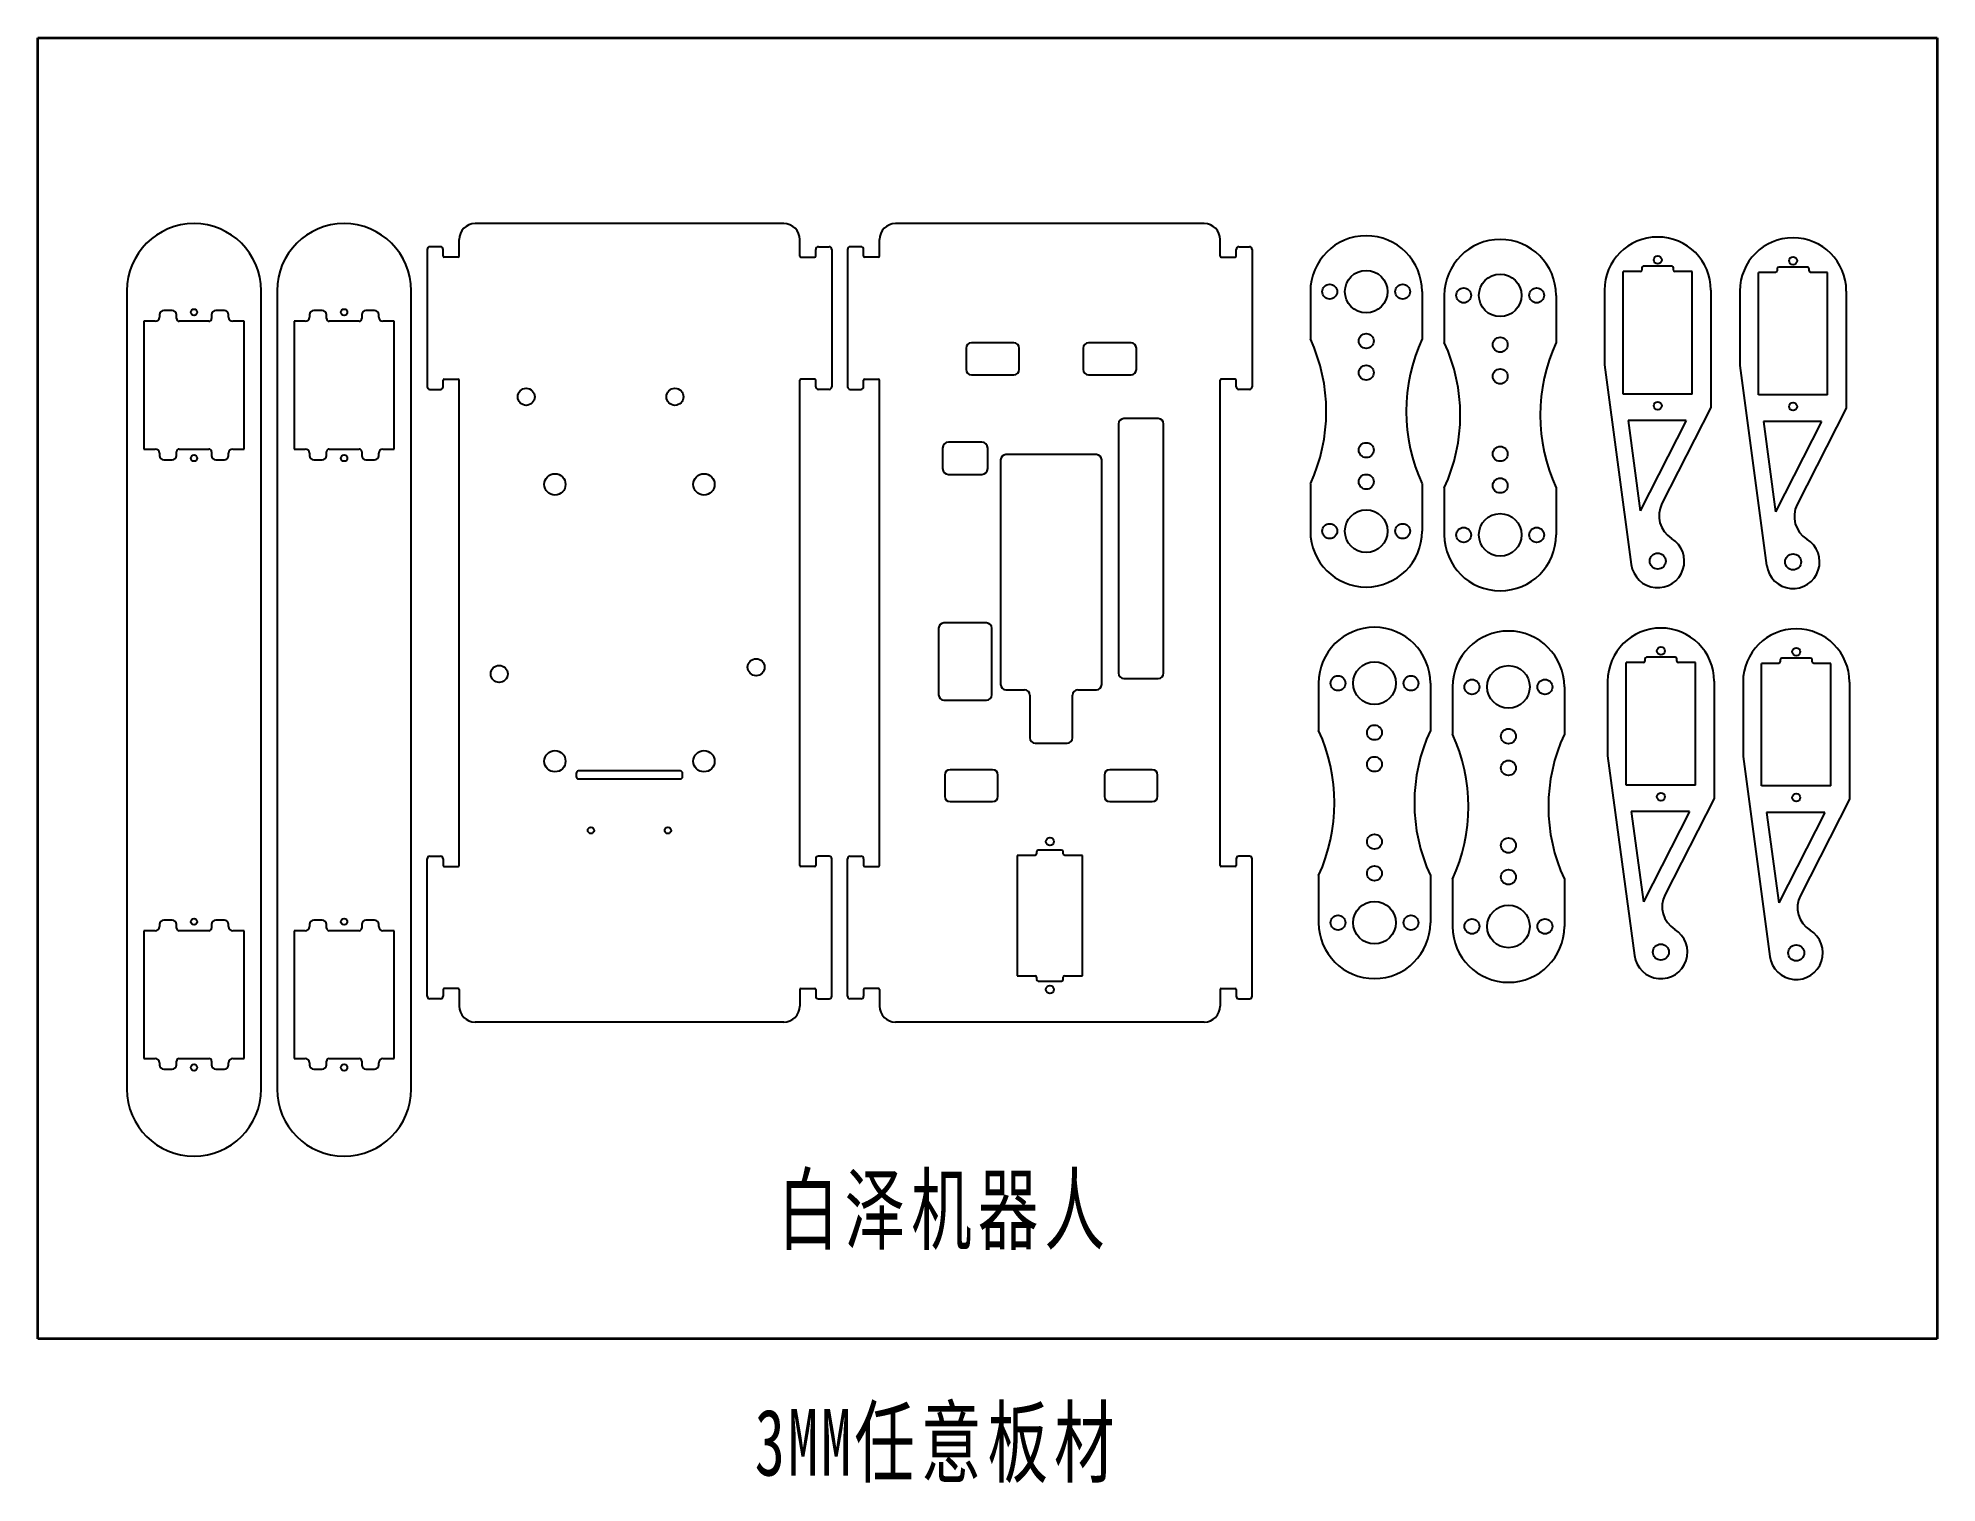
# Model space of a CAD drawing. Header units: millimetres. Extents: x 134 to 491, y 14 to 285.
import ezdxf

# ---------------------------------------------------------------- set-up
doc = ezdxf.new("R2010")
doc.units = ezdxf.units.MM
doc.layers.get('0').update_dxf_attribs({"lineweight": 35})
doc.layers.add('尺寸线层', color=3, linetype='Continuous', lineweight=18)
doc.layers.add('粗实线层', color=7, linetype='Continuous', lineweight=35)
doc.styles.add('标准', font='', dxfattribs={"width": 0.667})
doc.styles.get('标准').set_extended_font_data('宋体')

msp = doc.modelspace()

# ---------------------------------------------------------------- linework, layer by layer
at = {"color": 7, "linetype": 'Continuous', "lineweight": 25}
for p, q in [((274.12, 250.37), (216.12, 250.37)), ((353.12, 250.37), (295.12, 250.37)), ((213.12, 244.27), (213.12, 247.37)), ((277.12, 244.27), (277.12, 247.37)), ((292.12, 244.27), (292.12, 247.37)), ((356.12, 244.27), (356.12, 247.37)), ((207.12, 245.52), (207.12, 219.72)), ((209.62, 246.02), (207.62, 246.02)), ((210.12, 244.27), (210.12, 245.52)), ((212.92, 244.07), (210.32, 244.07)), ((277.32, 244.07), (279.92, 244.07)), ((280.12, 244.27), (280.12, 245.52)), ((280.62, 246.02), (282.62, 246.02)), ((283.12, 245.52), (283.12, 219.72)), ((286.12, 245.52), (286.12, 219.72)), ((288.62, 246.02), (286.62, 246.02)), ((289.12, 244.27), (289.12, 245.52)), ((291.92, 244.07), (289.32, 244.07)), ((356.32, 244.07), (358.92, 244.07)), ((359.12, 244.27), (359.12, 245.52)), ((359.62, 246.02), (361.62, 246.02)), ((362.12, 245.52), (362.12, 219.72)), ((431.81, 218.35), (431.81, 241.35)), ((435.01, 241.35), (431.81, 241.35)), ((435.31, 242.05), (435.31, 241.65)), ((441.01, 242.35), (435.61, 242.35)), ((441.31, 241.65), (441.31, 242.05)), ((444.81, 241.35), (441.61, 241.35)), ((444.81, 218.35), (444.81, 241.35)), ((457.24, 218.2), (457.24, 241.2)), ((460.44, 241.2), (457.24, 241.2)), ((460.74, 241.9), (460.74, 241.5)), ((466.44, 242.2), (461.04, 242.2)), ((466.74, 241.5), (466.74, 241.9)), ((470.24, 241.2), (467.04, 241.2)), ((470.24, 218.2), (470.24, 241.2)), ((150.72, 237.77), (150.72, 87.77)), ((175.92, 87.77), (175.92, 237.77)), ((178.92, 237.77), (178.92, 87.77)), ((204.12, 87.77), (204.12, 237.77)), ((373.05, 237.59), (373.05, 228.73)), ((394.05, 237.59), (394.05, 228.73)), ((398.22, 236.89), (398.22, 228.03)), ((419.22, 236.89), (419.22, 228.03)), ((428.31, 237.85), (428.31, 223.85)), ((448.31, 237.85), (448.31, 215.85)), ((453.74, 237.7), (453.74, 223.7)), ((473.74, 237.7), (473.74, 215.7)), ((156.02, 232.02), (153.92, 232.02)), ((153.92, 232.02), (153.92, 208.02)), ((156.82, 233.22), (156.82, 232.82)), ((159.22, 234.02), (157.62, 234.02)), ((160.02, 232.52), (160.02, 233.22)), ((166.12, 232.02), (160.52, 232.02)), ((166.62, 233.22), (166.62, 232.52)), ((169.02, 234.02), (167.42, 234.02)), ((169.82, 232.82), (169.82, 233.22)), ((172.72, 232.02), (170.62, 232.02)), ((172.72, 208.02), (172.72, 232.02)), ((184.22, 232.02), (182.12, 232.02)), ((182.12, 232.02), (182.12, 208.02)), ((185.02, 233.22), (185.02, 232.82)), ((187.42, 234.02), (185.82, 234.02)), ((188.22, 232.52), (188.22, 233.22)), ((194.32, 232.02), (188.72, 232.02)), ((194.82, 233.22), (194.82, 232.52)), ((197.22, 234.02), (195.62, 234.02)), ((198.02, 232.82), (198.02, 233.22)), ((200.92, 232.02), (198.82, 232.02)), ((200.92, 208.02), (200.92, 232.02)), ((308.36, 226.97), (308.36, 222.97)), ((317.36, 227.97), (309.36, 227.97)), ((318.36, 222.97), (318.36, 226.97)), ((330.36, 226.97), (330.36, 222.97)), ((339.36, 227.97), (331.36, 227.97)), ((340.36, 222.97), (340.36, 226.97)), ((309.36, 221.97), (317.36, 221.97)), ((331.36, 221.97), (339.36, 221.97)), ((428.31, 223.85), (433.35, 186.3)), ((453.74, 223.7), (458.78, 186.15)), ((207.62, 219.22), (209.62, 219.22)), ((210.12, 219.72), (210.12, 220.97)), ((210.32, 221.17), (212.92, 221.17)), ((213.12, 129.77), (213.12, 220.97)), ((277.12, 129.77), (277.12, 220.97)), ((279.92, 221.17), (277.32, 221.17)), ((280.12, 219.72), (280.12, 220.97)), ((282.62, 219.22), (280.62, 219.22)), ((286.62, 219.22), (288.62, 219.22)), ((289.12, 219.72), (289.12, 220.97)), ((289.32, 221.17), (291.92, 221.17)), ((292.12, 129.77), (292.12, 220.97)), ((356.12, 129.77), (356.12, 220.97)), ((358.92, 221.17), (356.32, 221.17)), ((359.12, 219.72), (359.12, 220.97)), ((361.62, 219.22), (359.62, 219.22)), ((444.81, 218.35), (431.81, 218.35)), ((470.24, 218.2), (457.24, 218.2)), ((448.31, 215.85), (439.09, 197.76)), ((473.74, 215.7), (464.52, 197.61)), ((337.01, 212.73), (337.01, 165.92)), ((344.48, 213.73), (338.01, 213.73)), ((345.48, 165.92), (345.48, 212.73)), ((432.75, 213.35), (435.03, 196.39)), ((443.67, 213.35), (432.75, 213.35)), ((443.67, 213.35), (435.03, 196.39)), ((458.17, 213.2), (460.45, 196.24)), ((469.09, 213.2), (458.17, 213.2)), ((469.09, 213.2), (460.45, 196.24)), ((153.92, 208.02), (156.02, 208.02)), ((156.82, 207.22), (156.82, 206.82)), ((160.02, 206.82), (160.02, 207.52)), ((160.52, 208.02), (166.12, 208.02)), ((166.62, 207.52), (166.62, 206.82)), ((169.82, 206.82), (169.82, 207.22)), ((170.62, 208.02), (172.72, 208.02)), ((182.12, 208.02), (184.22, 208.02)), ((185.02, 207.22), (185.02, 206.82)), ((188.22, 206.82), (188.22, 207.52)), ((188.72, 208.02), (194.32, 208.02)), ((194.82, 207.52), (194.82, 206.82)), ((198.02, 206.82), (198.02, 207.22)), ((198.82, 208.02), (200.92, 208.02)), ((303.97, 208.2), (303.97, 204.37)), ((311.31, 209.32), (305.09, 209.32)), ((312.44, 204.37), (312.44, 208.2)), ((332.86, 206.97), (315.86, 206.97)), ((157.62, 206.02), (159.22, 206.02)), ((167.42, 206.02), (169.02, 206.02)), ((185.82, 206.02), (187.42, 206.02)), ((195.62, 206.02), (197.22, 206.02)), ((314.86, 205.97), (314.86, 163.77)), ((333.86, 163.77), (333.86, 205.97)), ((305.09, 203.24), (311.31, 203.24)), ((373.05, 201.45), (373.05, 192.59)), ((394.05, 201.45), (394.05, 192.59)), ((398.22, 200.75), (398.22, 191.89)), ((419.22, 200.75), (419.22, 191.89)), ((312.21, 175.34), (304.21, 175.34)), ((303.21, 174.34), (303.21, 161.84)), ((313.21, 161.84), (313.21, 174.34)), ((432.41, 144.89), (432.41, 167.89)), ((435.61, 167.89), (432.41, 167.89)), ((435.91, 168.59), (435.91, 168.19)), ((441.61, 168.89), (436.21, 168.89)), ((441.91, 168.19), (441.91, 168.59)), ((445.41, 167.89), (442.21, 167.89)), ((445.41, 144.89), (445.41, 167.89)), ((457.84, 144.74), (457.84, 167.74)), ((461.04, 167.74), (457.84, 167.74)), ((461.34, 168.44), (461.34, 168.04)), ((467.04, 168.74), (461.64, 168.74)), ((467.34, 168.04), (467.34, 168.44)), ((470.84, 167.74), (467.64, 167.74)), ((470.84, 144.74), (470.84, 167.74)), ((338.01, 164.92), (344.48, 164.92)), ((428.91, 164.39), (428.91, 150.39)), ((448.91, 164.39), (448.91, 142.39)), ((454.34, 164.24), (454.34, 150.24)), ((474.34, 164.24), (474.34, 142.24)), ((304.21, 160.84), (312.21, 160.84)), ((315.86, 162.77), (319.36, 162.77)), ((320.36, 161.77), (320.36, 153.77)), ((328.36, 153.77), (328.36, 161.77)), ((329.36, 162.77), (332.86, 162.77)), ((374.6, 164.03), (374.6, 155.17)), ((395.6, 164.03), (395.6, 155.17)), ((399.77, 163.33), (399.77, 154.47)), ((420.77, 163.33), (420.77, 154.47)), ((321.36, 152.77), (327.36, 152.77)), ((428.91, 150.39), (433.96, 112.85)), ((454.34, 150.24), (459.39, 112.7)), ((235.12, 147.08), (235.12, 146.48)), ((254.67, 147.53), (235.57, 147.53)), ((255.12, 146.48), (255.12, 147.08)), ((304.36, 146.77), (304.36, 142.77)), ((313.36, 147.77), (305.36, 147.77)), ((314.36, 142.77), (314.36, 146.77)), ((334.36, 146.77), (334.36, 142.77)), ((343.36, 147.77), (335.36, 147.77)), ((344.36, 142.77), (344.36, 146.77)), ((235.57, 146.03), (254.67, 146.03)), ((445.41, 144.89), (432.41, 144.89)), ((470.84, 144.74), (457.84, 144.74)), ((305.36, 141.77), (313.36, 141.77)), ((335.36, 141.77), (343.36, 141.77)), ((433.35, 139.89), (435.63, 122.93)), ((444.27, 139.89), (433.35, 139.89)), ((444.27, 139.89), (435.63, 122.93)), ((448.91, 142.39), (439.7, 124.3)), ((458.78, 139.74), (461.06, 122.78)), ((469.7, 139.74), (458.78, 139.74)), ((469.7, 139.74), (461.06, 122.78)), ((474.34, 142.24), (465.12, 124.15)), ((321.62, 132.37), (321.62, 131.97)), ((326.32, 132.67), (321.92, 132.67)), ((326.62, 131.97), (326.62, 132.37)), ((207.12, 105.22), (207.12, 131.02)), ((207.62, 131.52), (209.62, 131.52)), ((210.12, 131.02), (210.12, 129.77)), ((210.32, 129.57), (212.92, 129.57)), ((279.92, 129.57), (277.32, 129.57)), ((280.12, 131.02), (280.12, 129.77)), ((282.62, 131.52), (280.62, 131.52)), ((283.12, 105.22), (283.12, 131.02)), ((286.12, 105.22), (286.12, 131.02)), ((286.62, 131.52), (288.62, 131.52)), ((289.12, 131.02), (289.12, 129.77)), ((289.32, 129.57), (291.92, 129.57)), ((317.97, 131.67), (317.97, 109.07)), ((321.32, 131.67), (317.97, 131.67)), ((330.27, 131.67), (326.92, 131.67)), ((330.27, 109.07), (330.27, 131.67)), ((358.92, 129.57), (356.32, 129.57)), ((359.12, 131.02), (359.12, 129.77)), ((361.62, 131.52), (359.62, 131.52)), ((362.12, 105.22), (362.12, 131.02)), ((374.6, 127.89), (374.6, 119.03)), ((395.6, 127.89), (395.6, 119.03)), ((399.77, 127.19), (399.77, 118.33)), ((420.77, 127.19), (420.77, 118.33)), ((156.82, 118.72), (156.82, 118.32)), ((159.22, 119.52), (157.62, 119.52)), ((160.02, 118.02), (160.02, 118.72)), ((166.62, 118.72), (166.62, 118.02)), ((169.02, 119.52), (167.42, 119.52)), ((169.82, 118.32), (169.82, 118.72)), ((185.02, 118.72), (185.02, 118.32)), ((187.42, 119.52), (185.82, 119.52)), ((188.22, 118.02), (188.22, 118.72)), ((194.82, 118.72), (194.82, 118.02)), ((197.22, 119.52), (195.62, 119.52)), ((198.02, 118.32), (198.02, 118.72)), ((156.02, 117.52), (153.92, 117.52)), ((153.92, 117.52), (153.92, 93.52)), ((166.12, 117.52), (160.52, 117.52)), ((172.72, 117.52), (170.62, 117.52)), ((172.72, 93.52), (172.72, 117.52)), ((184.22, 117.52), (182.12, 117.52)), ((182.12, 117.52), (182.12, 93.52)), ((194.32, 117.52), (188.72, 117.52)), ((200.92, 117.52), (198.82, 117.52)), ((200.92, 93.52), (200.92, 117.52)), ((317.97, 109.07), (321.32, 109.07)), ((321.62, 108.77), (321.62, 108.37)), ((321.92, 108.07), (326.32, 108.07)), ((326.62, 108.37), (326.62, 108.77)), ((326.92, 109.07), (330.27, 109.07)), ((209.62, 104.72), (207.62, 104.72)), ((210.12, 106.47), (210.12, 105.22)), ((212.92, 106.67), (210.32, 106.67)), ((213.12, 106.47), (213.12, 103.37)), ((277.12, 106.47), (277.12, 103.37)), ((277.32, 106.67), (279.92, 106.67)), ((280.12, 106.47), (280.12, 105.22)), ((280.62, 104.72), (282.62, 104.72)), ((288.62, 104.72), (286.62, 104.72)), ((289.12, 106.47), (289.12, 105.22)), ((291.92, 106.67), (289.32, 106.67)), ((292.12, 106.47), (292.12, 103.37)), ((356.12, 106.47), (356.12, 103.37)), ((356.32, 106.67), (358.92, 106.67)), ((359.12, 106.47), (359.12, 105.22)), ((359.62, 104.72), (361.62, 104.72)), ((274.12, 100.37), (216.12, 100.37)), ((353.12, 100.37), (295.12, 100.37)), ((153.92, 93.52), (156.02, 93.52)), ((160.02, 92.32), (160.02, 93.02)), ((160.52, 93.52), (166.12, 93.52)), ((166.62, 93.02), (166.62, 92.32)), ((170.62, 93.52), (172.72, 93.52)), ((182.12, 93.52), (184.22, 93.52)), ((188.22, 92.32), (188.22, 93.02)), ((188.72, 93.52), (194.32, 93.52)), ((194.82, 93.02), (194.82, 92.32)), ((198.82, 93.52), (200.92, 93.52)), ((156.82, 92.72), (156.82, 92.32)), ((157.62, 91.52), (159.22, 91.52)), ((167.42, 91.52), (169.02, 91.52)), ((169.82, 92.32), (169.82, 92.72)), ((185.02, 92.72), (185.02, 92.32)), ((185.82, 91.52), (187.42, 91.52)), ((195.62, 91.52), (197.22, 91.52)), ((198.02, 92.32), (198.02, 92.72))]:
    msp.add_line(p, q, dxfattribs=at)
for centre, radius in [((438.31, 243.55), 0.75), ((463.74, 243.4), 0.75), ((383.55, 237.59), 4), ((408.72, 236.89), 4), ((376.69, 237.59), 1.4), ((390.4, 237.59), 1.4), ((401.86, 236.89), 1.4), ((415.57, 236.89), 1.4), ((163.32, 233.72), 0.6), ((191.52, 233.72), 0.6), ((383.55, 228.32), 1.4), ((408.72, 227.62), 1.4), ((383.55, 222.37), 1.4), ((408.72, 221.67), 1.4), ((225.74, 217.83), 1.6), ((253.68, 217.83), 1.6), ((438.31, 216.15), 0.75), ((463.74, 216), 0.75), ((383.55, 207.81), 1.4), ((408.72, 207.11), 1.4), ((163.32, 206.32), 0.6), ((191.52, 206.32), 0.6), ((231.12, 201.37), 2), ((259.12, 201.37), 2), ((383.55, 201.86), 1.4), ((408.72, 201.16), 1.4), ((383.55, 192.59), 4), ((376.69, 192.59), 1.4), ((390.4, 192.59), 1.4), ((401.86, 191.89), 1.4), ((408.72, 191.89), 4), ((415.57, 191.89), 1.4), ((438.31, 186.97), 1.5), ((463.74, 186.82), 1.5), ((268.92, 167.03), 1.6), ((385.1, 164.03), 4), ((438.91, 170.09), 0.75), ((464.34, 169.94), 0.75), ((220.66, 165.76), 1.6), ((378.25, 164.03), 1.4), ((391.96, 164.03), 1.4), ((403.41, 163.33), 1.4), ((410.27, 163.33), 4), ((417.12, 163.33), 1.4), ((385.1, 154.76), 1.4), ((410.27, 154.06), 1.4), ((231.12, 149.37), 2), ((259.12, 149.37), 2), ((385.1, 148.81), 1.4), ((410.27, 148.11), 1.4), ((438.91, 142.69), 0.75), ((464.34, 142.54), 0.75), ((237.89, 136.37), 0.6), ((252.35, 136.37), 0.6), ((385.1, 134.25), 1.4), ((324.12, 134.27), 0.75), ((410.27, 133.55), 1.4), ((385.1, 128.3), 1.4), ((410.27, 127.6), 1.4), ((385.1, 119.03), 4), ((410.27, 118.33), 4), ((163.32, 119.22), 0.6), ((191.52, 119.22), 0.6), ((378.25, 119.03), 1.4), ((391.96, 119.03), 1.4), ((403.41, 118.33), 1.4), ((417.12, 118.33), 1.4), ((438.91, 113.51), 1.5), ((464.34, 113.36), 1.5), ((324.12, 106.47), 0.75), ((163.32, 91.82), 0.6), ((191.52, 91.82), 0.6)]:
    msp.add_circle(centre, radius, dxfattribs=at)
for centre, radius, start, end in [((163.32, 237.77), 12.6, 0, 180), ((191.52, 237.77), 12.6, 0, 180), ((216.12, 247.37), 3, 90, 180), ((274.12, 247.37), 3, 0, 90), ((295.12, 247.37), 3, 90, 180), ((353.12, 247.37), 3, 0, 90), ((383.55, 237.59), 10.5, 0, 180), ((408.72, 236.89), 10.5, 360, 180), ((438.31, 237.85), 10, 360, 180), ((463.74, 237.7), 10, 0, 180), ((207.62, 245.52), 0.5, 90, 180), ((209.62, 245.52), 0.5, 0, 90), ((210.32, 244.27), 0.2, 180, 270), ((212.92, 244.27), 0.2, 270, 360), ((277.32, 244.27), 0.2, 180, 270), ((279.92, 244.27), 0.2, 270, 0), ((280.62, 245.52), 0.5, 90, 180), ((282.62, 245.52), 0.5, 0, 90), ((286.62, 245.52), 0.5, 90, 180), ((288.62, 245.52), 0.5, 0, 90), ((289.32, 244.27), 0.2, 180, 270), ((291.92, 244.27), 0.2, 270, 360), ((356.32, 244.27), 0.2, 180, 270), ((358.92, 244.27), 0.2, 270, 0), ((359.62, 245.52), 0.5, 90, 180), ((361.62, 245.52), 0.5, 0, 90), ((435.01, 241.65), 0.3, 270, 0), ((435.61, 242.05), 0.3, 90, 180), ((441.01, 242.05), 0.3, 0, 90), ((441.61, 241.65), 0.3, 180, 270), ((460.44, 241.5), 0.3, 270, 0), ((461.04, 241.9), 0.3, 90, 180), ((466.44, 241.9), 0.3, 0, 90), ((467.04, 241.5), 0.3, 180, 270), ((156.02, 232.82), 0.8, 270, 0), ((157.62, 233.22), 0.8, 90, 180), ((159.22, 233.22), 0.8, 0, 90), ((160.52, 232.52), 0.5, 180, 270), ((166.12, 232.52), 0.5, 270, 0), ((167.42, 233.22), 0.8, 90, 180), ((169.02, 233.22), 0.8, 0, 90), ((170.62, 232.82), 0.8, 180, 270), ((184.22, 232.82), 0.8, 270, 360), ((185.82, 233.22), 0.8, 90, 180), ((187.42, 233.22), 0.8, 0, 90), ((188.72, 232.52), 0.5, 180, 270), ((194.32, 232.52), 0.5, 270, 0), ((195.62, 233.22), 0.8, 90, 180), ((197.22, 233.22), 0.8, 360, 90), ((198.82, 232.82), 0.8, 180, 270), ((343.55, 215.09), 32.5, 335.1884, 24.8116), ((423.55, 215.09), 32.5, 155.1884, 204.8116), ((309.36, 226.97), 1, 90, 180), ((317.36, 226.97), 1, 0, 90), ((331.36, 226.97), 1, 90, 180), ((339.36, 226.97), 1, 360, 90), ((368.72, 214.39), 32.5, 335.1884, 24.8116), ((448.72, 214.39), 32.5, 155.1884, 204.8116), ((309.36, 222.97), 1, 180, 270), ((317.36, 222.97), 1, 270, 360), ((331.36, 222.97), 1, 180, 270), ((339.36, 222.97), 1, 270, 0), ((207.62, 219.72), 0.5, 180, 270), ((209.62, 219.72), 0.5, 270, 0), ((210.32, 220.97), 0.2, 90, 180), ((212.92, 220.97), 0.2, 360, 90), ((277.32, 220.97), 0.2, 90, 180), ((279.92, 220.97), 0.2, 0, 90), ((280.62, 219.72), 0.5, 180, 270), ((282.62, 219.72), 0.5, 270, 0), ((286.62, 219.72), 0.5, 180, 270), ((288.62, 219.72), 0.5, 270, 360), ((289.32, 220.97), 0.2, 90, 180), ((291.92, 220.97), 0.2, 0, 90), ((356.32, 220.97), 0.2, 90, 180), ((358.92, 220.97), 0.2, 360, 90), ((359.62, 219.72), 0.5, 180, 270), ((361.62, 219.72), 0.5, 270, 360), ((338.01, 212.73), 1, 90, 180), ((344.48, 212.73), 1, 0, 90), ((156.02, 207.22), 0.8, 360, 90), ((160.52, 207.52), 0.5, 90, 180), ((166.12, 207.52), 0.5, 0, 90), ((170.62, 207.22), 0.8, 90, 180), ((184.22, 207.22), 0.8, 0, 90), ((188.72, 207.52), 0.5, 90, 180), ((194.32, 207.52), 0.5, 0, 90), ((198.82, 207.22), 0.8, 90, 180), ((305.09, 208.2), 1.12, 90, 180), ((311.31, 208.2), 1.12, 0, 90), ((315.86, 205.97), 1, 90, 180), ((332.86, 205.97), 1, 0, 90), ((157.62, 206.82), 0.8, 180, 270), ((159.22, 206.82), 0.8, 270, 360), ((167.42, 206.82), 0.8, 180, 270), ((169.02, 206.82), 0.8, 270, 0), ((185.82, 206.82), 0.8, 180, 270), ((187.42, 206.82), 0.8, 270, 0), ((195.62, 206.82), 0.8, 180, 270), ((197.22, 206.82), 0.8, 270, 0), ((305.09, 204.37), 1.12, 180, 270), ((311.31, 204.37), 1.12, 270, 360), ((443.55, 195.49), 5, 153, 238.4182), ((468.97, 195.34), 5, 153, 238.4182), ((383.55, 192.59), 10.5, 180, 0), ((408.72, 191.89), 10.5, 180, 360), ((438.31, 186.97), 5, 187.6522, 58.4182), ((463.74, 186.82), 5, 187.6522, 58.4182), ((304.21, 174.34), 1, 90, 180), ((312.21, 174.34), 1, 0, 90), ((385.1, 164.03), 10.5, 360, 180), ((410.27, 163.33), 10.5, 360, 180), ((438.91, 164.39), 10, 0, 180), ((464.34, 164.24), 10, 0, 180), ((435.61, 168.19), 0.3, 270, 0), ((436.21, 168.59), 0.3, 90, 180), ((441.61, 168.59), 0.3, 0, 90), ((442.21, 168.19), 0.3, 180, 270), ((461.04, 168.04), 0.3, 270, 0), ((461.64, 168.44), 0.3, 90, 180), ((467.04, 168.44), 0.3, 0, 90), ((467.64, 168.04), 0.3, 180, 270), ((338.01, 165.92), 1, 180, 270), ((344.48, 165.92), 1, 270, 0), ((304.21, 161.84), 1, 180, 270), ((312.21, 161.84), 1, 270, 0), ((315.86, 163.77), 1, 180, 270), ((319.36, 161.77), 1, 0, 90), ((329.36, 161.77), 1, 90, 180), ((332.86, 163.77), 1, 270, 360), ((321.36, 153.77), 1, 180, 270), ((327.36, 153.77), 1, 270, 360), ((345.1, 141.53), 32.5, 335.1884, 24.8116), ((425.1, 141.53), 32.5, 155.1884, 204.8116), ((370.27, 140.83), 32.5, 335.1884, 24.8116), ((450.27, 140.83), 32.5, 155.1884, 204.8116), ((235.57, 147.08), 0.45, 90, 180), ((235.57, 146.48), 0.45, 180, 270), ((254.67, 147.08), 0.45, 0, 90), ((254.67, 146.48), 0.45, 270, 0), ((305.36, 146.77), 1, 90, 180), ((313.36, 146.77), 1, 0, 90), ((335.36, 146.77), 1, 90, 180), ((343.36, 146.77), 1, 0, 90), ((305.36, 142.77), 1, 180, 270), ((313.36, 142.77), 1, 270, 0), ((335.36, 142.77), 1, 180, 270), ((343.36, 142.77), 1, 270, 0), ((321.92, 132.37), 0.3, 90, 180), ((326.32, 132.37), 0.3, 0, 90), ((207.62, 131.02), 0.5, 90, 180), ((209.62, 131.02), 0.5, 0, 90), ((210.32, 129.77), 0.2, 180, 270), ((212.92, 129.77), 0.2, 270, 0), ((277.32, 129.77), 0.2, 180, 270), ((279.92, 129.77), 0.2, 270, 0), ((280.62, 131.02), 0.5, 90, 180), ((282.62, 131.02), 0.5, 0, 90), ((286.62, 131.02), 0.5, 90, 180), ((288.62, 131.02), 0.5, 0, 90), ((289.32, 129.77), 0.2, 180, 270), ((291.92, 129.77), 0.2, 270, 360), ((321.32, 131.97), 0.3, 270, 0), ((326.92, 131.97), 0.3, 180, 270), ((356.32, 129.77), 0.2, 180, 270), ((358.92, 129.77), 0.2, 270, 360), ((359.62, 131.02), 0.5, 90, 180), ((361.62, 131.02), 0.5, 0, 90), ((444.15, 122.03), 5, 153, 238.4182), ((469.58, 121.88), 5, 153, 238.4182), ((156.02, 118.32), 0.8, 270, 0), ((157.62, 118.72), 0.8, 90, 180), ((159.22, 118.72), 0.8, 0, 90), ((160.52, 118.02), 0.5, 180, 270), ((166.12, 118.02), 0.5, 270, 0), ((167.42, 118.72), 0.8, 90, 180), ((169.02, 118.72), 0.8, 0, 90), ((170.62, 118.32), 0.8, 180, 270), ((184.22, 118.32), 0.8, 270, 0), ((185.82, 118.72), 0.8, 90, 180), ((187.42, 118.72), 0.8, 360, 90), ((188.72, 118.02), 0.5, 180, 270), ((194.32, 118.02), 0.5, 270, 0), ((195.62, 118.72), 0.8, 90, 180), ((197.22, 118.72), 0.8, 0, 90), ((198.82, 118.32), 0.8, 180, 270), ((385.1, 119.03), 10.5, 180, 360), ((410.27, 118.33), 10.5, 180, 0), ((438.91, 113.51), 5, 187.6522, 58.4182), ((464.34, 113.36), 5, 187.6522, 58.4182), ((321.32, 108.77), 0.3, 0, 90), ((321.92, 108.37), 0.3, 180, 270), ((326.32, 108.37), 0.3, 270, 360), ((326.92, 108.77), 0.3, 90, 180), ((207.62, 105.22), 0.5, 180, 270), ((209.62, 105.22), 0.5, 270, 360), ((210.32, 106.47), 0.2, 90, 180), ((212.92, 106.47), 0.2, 360, 90), ((277.32, 106.47), 0.2, 90, 180), ((279.92, 106.47), 0.2, 0, 90), ((280.62, 105.22), 0.5, 180, 270), ((282.62, 105.22), 0.5, 270, 0), ((286.62, 105.22), 0.5, 180, 270), ((288.62, 105.22), 0.5, 270, 0), ((289.32, 106.47), 0.2, 90, 180), ((291.92, 106.47), 0.2, 0, 90), ((356.32, 106.47), 0.2, 90, 180), ((358.92, 106.47), 0.2, 360, 90), ((359.62, 105.22), 0.5, 180, 270), ((361.62, 105.22), 0.5, 270, 360), ((216.12, 103.37), 3, 180, 270), ((274.12, 103.37), 3, 270, 360), ((295.12, 103.37), 3, 180, 270), ((353.12, 103.37), 3, 270, 360), ((156.02, 92.72), 0.8, 360, 90), ((160.52, 93.02), 0.5, 90, 180), ((166.12, 93.02), 0.5, 360, 90), ((170.62, 92.72), 0.8, 90, 180), ((184.22, 92.72), 0.8, 0, 90), ((188.72, 93.02), 0.5, 90, 180), ((194.32, 93.02), 0.5, 0, 90), ((198.82, 92.72), 0.8, 90, 180), ((157.62, 92.32), 0.8, 180, 270), ((159.22, 92.32), 0.8, 270, 0), ((167.42, 92.32), 0.8, 180, 270), ((169.02, 92.32), 0.8, 270, 0), ((185.82, 92.32), 0.8, 180, 270), ((187.42, 92.32), 0.8, 270, 0), ((195.62, 92.32), 0.8, 180, 270), ((197.22, 92.32), 0.8, 270, 0), ((163.32, 87.77), 12.6, 180, 360), ((191.52, 87.77), 12.6, 180, 360)]:
    msp.add_arc(centre, radius, start, end, dxfattribs=at)
at = {"layer": '粗实线层'}
for p, q in [((134, 285.25), (490.79, 285.25)), ((134, 40.83), (134, 285.25)), ((490.79, 285.25), (490.79, 40.83)), ((490.79, 40.83), (134, 40.83))]:
    msp.add_line(p, q, dxfattribs=at)

# ---------------------------------------------------------------- texts
at = {"layer": '尺寸线层', "char_height": 12.5, "width": 510.7354, "attachment_point": 1, "line_spacing_factor": 1.15057, "style": '标准'}
for s, insert in [('\\T1.1;白泽机器人', (273.05, 71.4)), ('\\T1.1;3MM任意板材', (268.66, 27.66))]:
    msp.add_mtext(s, dxfattribs=dict(at, insert=insert))

doc.saveas('drawing.dxf')
